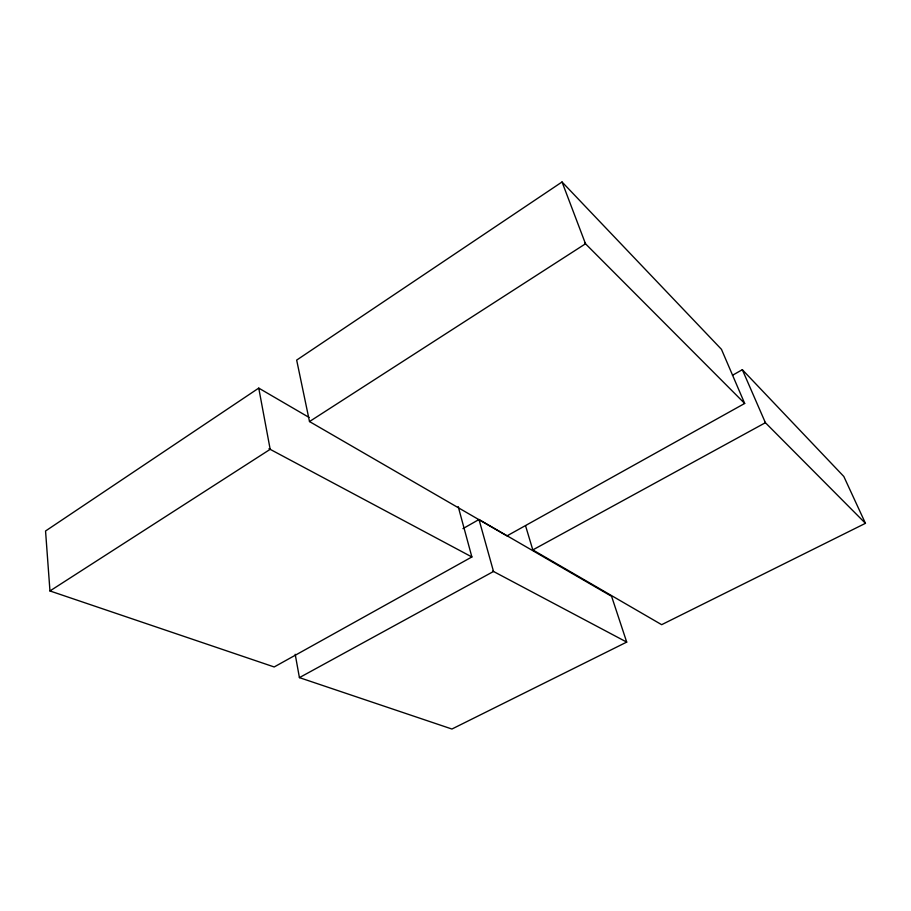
<?xml version="1.0" encoding="UTF-8"?>
<svg xmlns="http://www.w3.org/2000/svg" width="911" height="911" viewBox="0 0 911 911"><rect width="100%" height="100%" fill="white"/><g stroke="black" fill="none" stroke-linecap="round" stroke-linejoin="round"><path stroke-width="1.37" d="M562.041 181.972L296.667 360.096L309.501 421.554L506.96 535.896L744.686 403.459L721.466 349.334L562.041 181.972L585.511 243.784L309.501 421.554M309.045 417.42L258.747 388.109L45.55 530.999L49.957 590.954L274.188 666.966L471.875 556.963L458.222 506.63M49.957 590.954L270.18 449.328L258.747 388.109M462.959 528.631L478.992 519.509L611.588 596.318L626.711 642.096L451.924 729.028L299.412 677.625L295.198 654.292M732.478 375.286L742.328 369.695L843.825 476.487L865.45 523.324L661.659 624.684L532.81 549.925L525.579 525.852M299.412 677.625L493.511 571.47L478.992 519.509M532.81 549.925L765.399 422.715L742.328 369.695M492.76 571.072L626.711 642.096M268.996 448.702L471.875 556.963M584.555 242.827L744.686 403.459M764.83 422.135L865.45 523.324"/></g></svg>
